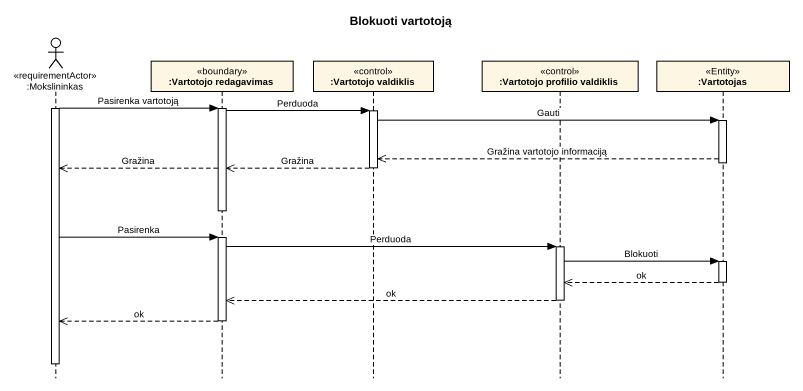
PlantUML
@startuml
title Blokuoti vartotoją
hide footbox
actor ":Mokslininkas" as Mokslininkas <<requirementActor>>
participant ":Vartotojo redagavimas" as Vartotojo_redagavimas <<boundary>>
participant ":Vartotojo valdiklis" as Vartotojo_valdiklis <<control>>
participant ":Vartotojo profilio valdiklis" as Vartotojo_profilio_valdiklis <<control>>
participant ":Vartotojas" as Vartotojas <<Entity>>

activate Mokslininkas
Mokslininkas -> Vartotojo_redagavimas : Pasirenka vartotoją
activate Vartotojo_redagavimas
Vartotojo_redagavimas -> Vartotojo_valdiklis : Perduoda
activate Vartotojo_valdiklis
Vartotojo_valdiklis -> Vartotojas : Gauti
activate Vartotojas
Vartotojas -->> Vartotojo_valdiklis : Gražina vartotojo informaciją
deactivate Vartotojas
Vartotojo_valdiklis -->> Vartotojo_redagavimas : Gražina
Vartotojo_redagavimas -->> Mokslininkas : Gražina
deactivate Vartotojo_valdiklis
deactivate Vartotojo_redagavimas
Mokslininkas -> Vartotojo_redagavimas : Pasirenka
activate Vartotojo_redagavimas
Vartotojo_redagavimas -> Vartotojo_profilio_valdiklis : Perduoda
activate Vartotojo_profilio_valdiklis
Vartotojo_profilio_valdiklis -> Vartotojas : Blokuoti
activate Vartotojas
Vartotojas -->> Vartotojo_profilio_valdiklis : ok
deactivate Vartotojas
Vartotojo_profilio_valdiklis -->> Vartotojo_redagavimas : ok
deactivate Vartotojo_profilio_valdiklis
Vartotojo_redagavimas -->> Mokslininkas : ok
deactivate Vartotojo_redagavimas
deactivate Mokslininkas
@enduml
